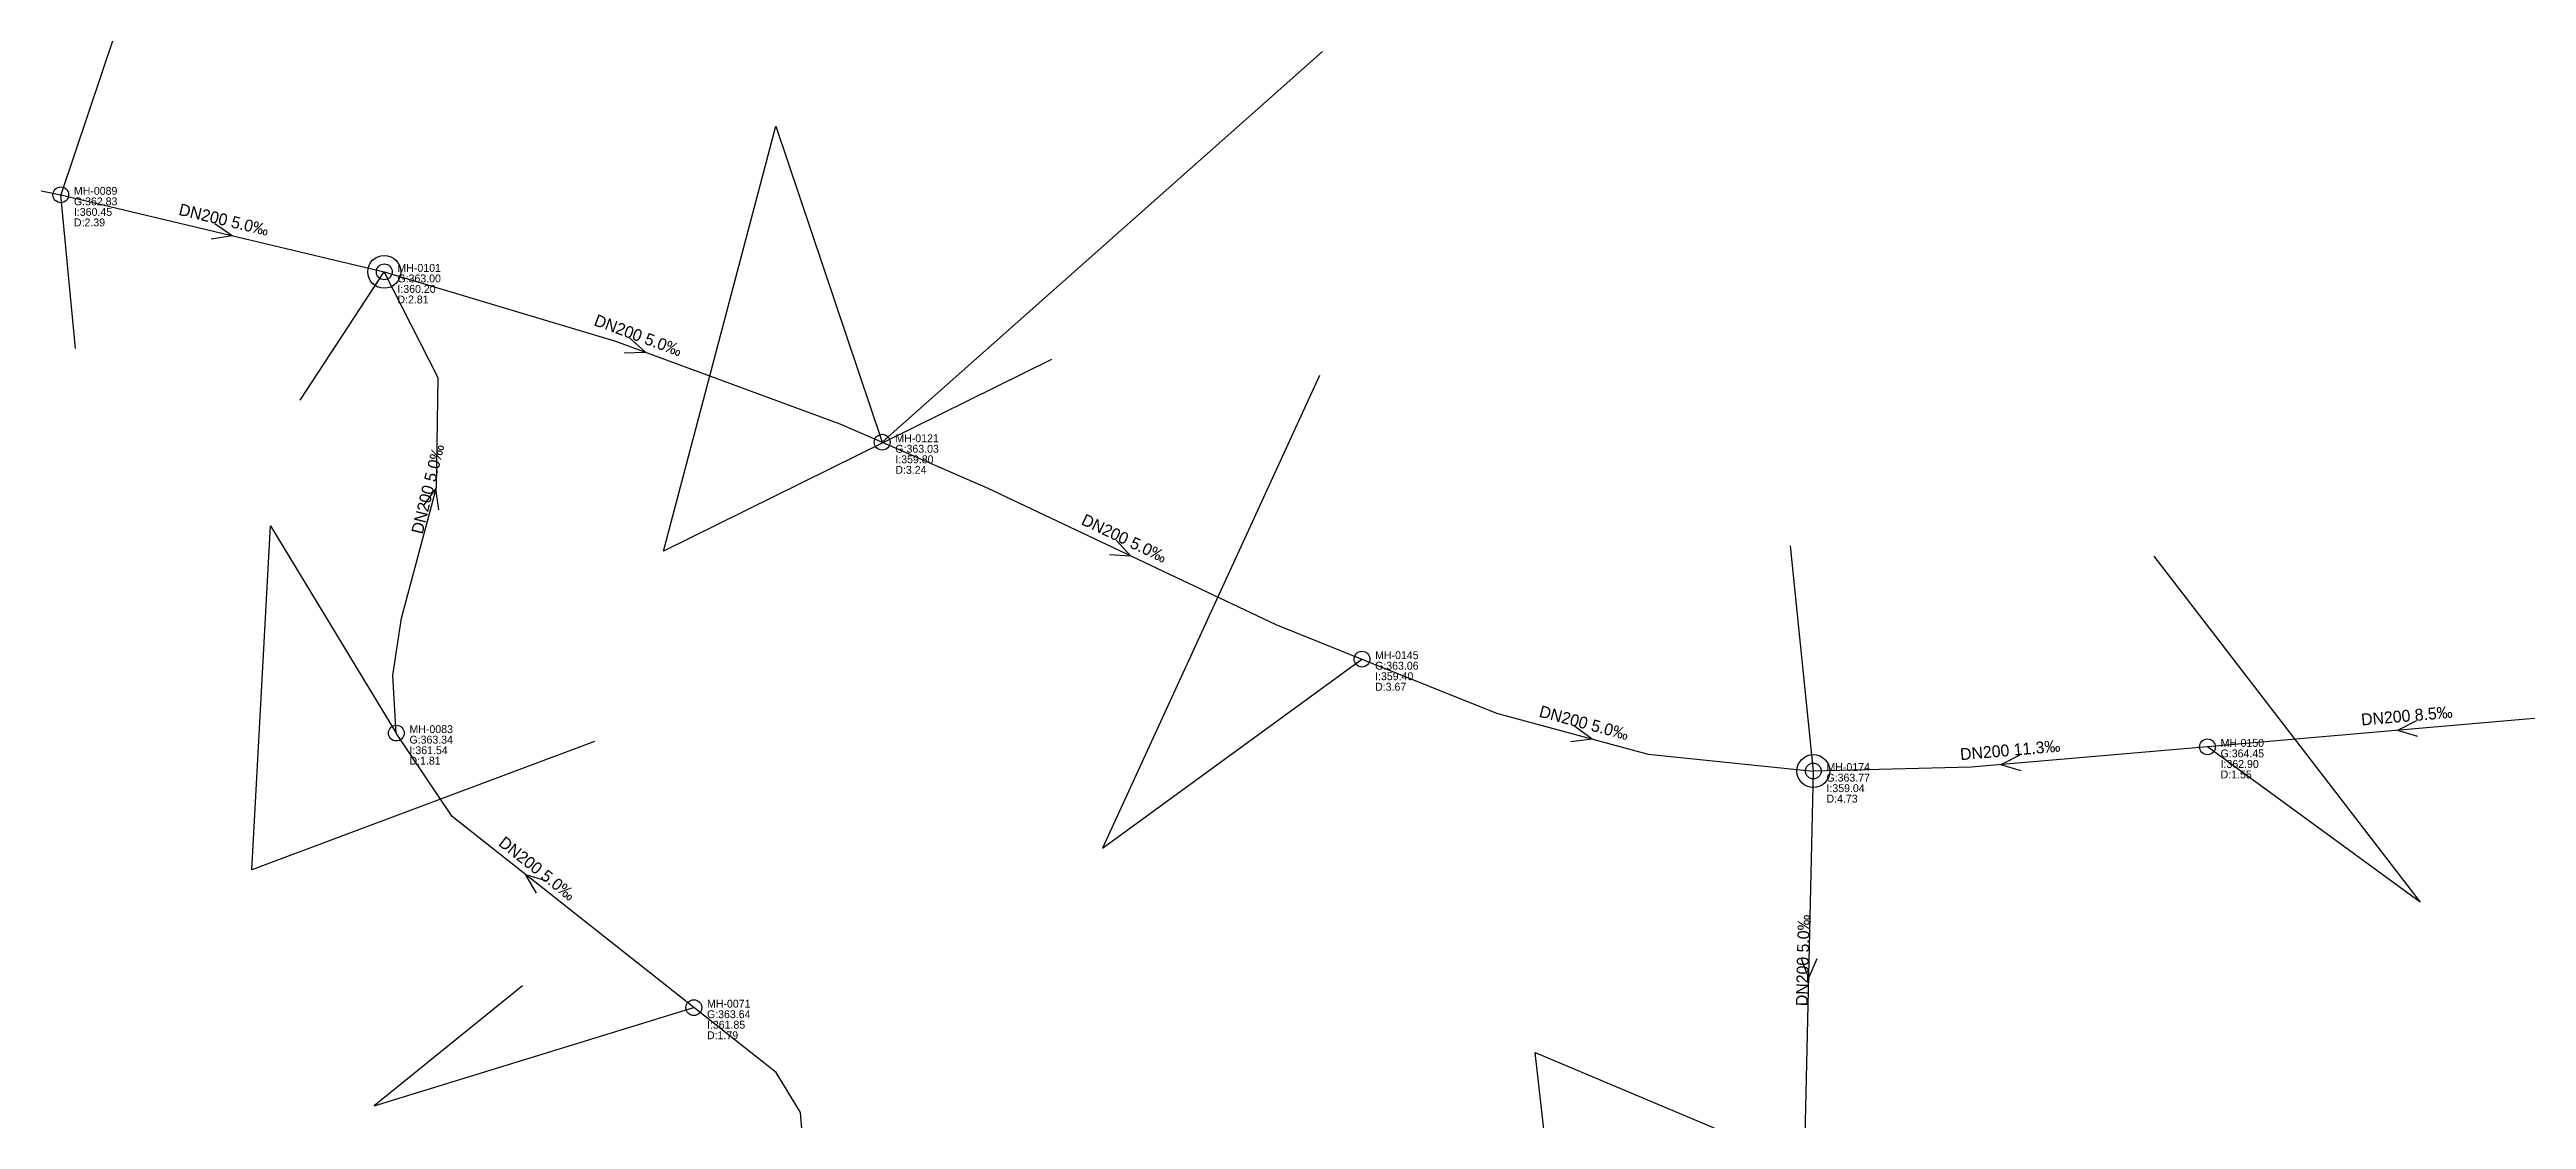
# Model space of a CAD drawing. Header units: metres. Extents: x 449900 to 451990, y 2566732 to 2570847.
# Drawn here: x 450375.9 to 450752.2, y 2570161.2 to 2570323.8 of the extents above; entities that cross this region are included whole.
import ezdxf
from ezdxf.enums import TextEntityAlignment as Align

# ---------------------------------------------------------------- set-up
doc = ezdxf.new("R2010")
doc.units = ezdxf.units.M
for name, color, linetype in [('SEW-DROP', 6, 'Continuous'), ('SEW-LABEL', 2, 'Continuous'), ('SEW-MH', 7, 'Continuous'), ('SEW-MH-LABEL', 8, 'Continuous'), ('SEW-PIPE-DN200', 3, 'Continuous'), ('SEW-RIDER', 8, 'Continuous')]:
    doc.layers.add(name, color=color, linetype=linetype)

msp = doc.modelspace()

# ---------------------------------------------------------------- linework, layer by layer
at = {"layer": 'SEW-DROP'}
for centre in [(450426.79, 2570289.97), (450643.85, 2570214.11)]:
    msp.add_circle(centre, 2.5, dxfattribs=at)
at = {"layer": 'SEW-LABEL'}
for p, q in [((450400.48, 2570295.01), (450403.68, 2570295.48)), ((450401.04, 2570297.34), (450403.68, 2570295.48)), ((450464.04, 2570279.92), (450466.45, 2570277.76)), ((450463.22, 2570277.67), (450466.45, 2570277.76)), ((450432.74, 2570254.39), (450434.63, 2570257.02)), ((450435.07, 2570253.82), (450434.63, 2570257.02)), ((450537.96, 2570249.2), (450540.16, 2570246.83)), ((450536.93, 2570247.03), (450540.16, 2570246.83)), ((450607.03, 2570218.61), (450610.24, 2570218.99)), ((450607.65, 2570220.93), (450610.24, 2570218.99)), ((450735.46, 2570221.75), (450732.57, 2570220.29)), ((450735.67, 2570219.36), (450732.57, 2570220.29)), ((450675.21, 2570216.53), (450672.33, 2570215.08)), ((450675.42, 2570214.14), (450672.33, 2570215.08)), ((450449.89, 2570195.53), (450448.28, 2570198.33)), ((450451.38, 2570197.42), (450448.28, 2570198.33)), ((450641.98, 2570185.64), (450643.11, 2570182.62)), ((450644.38, 2570185.59), (450643.11, 2570182.62))]:
    msp.add_line(p, q, dxfattribs=at)
at = {"layer": 'SEW-MH'}
for centre in [(450377.65, 2570301.68), (450426.79, 2570289.97), (450502.42, 2570264.08), (450575.29, 2570231.12), (450428.62, 2570219.88), (450703.71, 2570217.79), (450643.85, 2570214.11), (450473.81, 2570178.16)]:
    msp.add_circle(centre, 1.2, dxfattribs=at)
at = {"layer": 'SEW-PIPE-DN200'}
for points in [[(450396.21, 2570356.86), (450377.65, 2570301.68)], [(450359.36, 2570305.4), (450377.65, 2570301.68)], [(450377.65, 2570301.68), (450426.79, 2570289.97)], [(450426.79, 2570289.97), (450461.9, 2570279.44), (450496.01, 2570266.88), (450502.42, 2570264.08)], [(450428.62, 2570219.88), (450428.09, 2570228.62), (450429.41, 2570237.35), (450434.7, 2570257.19), (450434.97, 2570273.86), (450426.79, 2570289.97)], [(450502.42, 2570264.08), (450518.48, 2570257.08), (450562.22, 2570236.39), (450575.29, 2570231.12)], [(450575.29, 2570231.12), (450595.73, 2570222.89), (450618.78, 2570216.69), (450643.85, 2570214.11)], [(450764.43, 2570223.05), (450703.71, 2570217.79)], [(450473.81, 2570178.16), (450437.08, 2570207.18), (450428.62, 2570219.88), (450428.62, 2570219.88)], [(450703.71, 2570217.79), (450667.81, 2570214.69), (450643.85, 2570214.11)], [(450643.85, 2570214.11), (450642.45, 2570154.12)], [(450485.96, 2570115.53), (450490.53, 2570156.12), (450490, 2570162.21), (450486.3, 2570168.29), (450473.81, 2570178.16)]]:
    msp.add_lwpolyline(points, dxfattribs=at)
at = {"layer": 'SEW-RIDER'}
for points in [[(450569.32, 2570323.45), (450502.42, 2570264.08)], [(450528.13, 2570276.64), (450469.18, 2570247.53), (450486.24, 2570312.13), (450502.42, 2570264.08)], [(450379.89, 2570278.33), (450377.65, 2570301.68)], [(450413.99, 2570270.45), (450426.79, 2570289.97)], [(450568.85, 2570274.2), (450535.9, 2570202.41), (450575.29, 2570231.12)], [(450458.73, 2570218.59), (450406.67, 2570199.12), (450409.52, 2570251.37), (450428.62, 2570219.88)], [(450640.34, 2570248.32), (450643.85, 2570214.11)], [(450695.58, 2570246.76), (450736, 2570194.2), (450703.71, 2570217.79)], [(450447.79, 2570181.46), (450425.26, 2570163.23), (450473.81, 2570178.16)], [(450608.5, 2570157.83), (450604.86, 2570142.72), (450601.58, 2570171.32), (450642.45, 2570154.12)]]:
    msp.add_lwpolyline(points, dxfattribs=at)

# ---------------------------------------------------------------- texts
at = {"layer": 'SEW-LABEL'}
for s, rotation, p in [('DN200 5.0‰', -13.4018, (450402.22, 2570297.03)), ('DN200 5.0‰', -20.2106, (450465.04, 2570279.48)), ('DN200 5.0‰', 76.1535, (450434.27, 2570256.76)), ('DN200 5.0‰', -25.3195, (450538.8, 2570248.67)), ('DN200 5.0‰', -15.0581, (450608.79, 2570220.58)), ('DN200 8.5‰', 4.9449, (450734.07, 2570221.62)), ('DN200 11.3‰', 4.9449, (450673.82, 2570216.41)), ('DN200 5.0‰', 321.6799, (450449.46, 2570198.6)), ('DN200 5.0‰', 88.6595, (450643.15, 2570185.32))]:
    msp.add_text(s, height=1.8, rotation=rotation, dxfattribs=at).set_placement(p, align=Align.CENTER)
at = {"layer": 'SEW-MH-LABEL'}
for s, p in [('G:362.83', (450379.65, 2570300.08)), ('MH-0089', (450379.65, 2570301.68)), ('D:2.39', (450379.65, 2570296.88)), ('I:360.45', (450379.65, 2570298.48)), ('MH-0101', (450428.79, 2570289.97)), ('G:363.00', (450428.79, 2570288.37)), ('D:2.81', (450428.79, 2570285.17)), ('I:360.20', (450428.79, 2570286.77)), ('G:363.03', (450504.42, 2570262.48)), ('MH-0121', (450504.42, 2570264.08)), ('D:3.24', (450504.42, 2570259.28)), ('I:359.80', (450504.42, 2570260.88)), ('G:363.06', (450577.29, 2570229.52)), ('MH-0145', (450577.29, 2570231.12)), ('D:3.67', (450577.29, 2570226.32)), ('I:359.40', (450577.29, 2570227.92)), ('G:363.34', (450430.62, 2570218.28)), ('MH-0083', (450430.62, 2570219.88)), ('MH-0150', (450705.71, 2570217.79)), ('D:1.81', (450430.62, 2570215.08)), ('I:361.54', (450430.62, 2570216.68)), ('MH-0174', (450645.85, 2570214.11)), ('G:364.45', (450705.71, 2570216.19)), ('I:362.90', (450705.71, 2570214.59)), ('G:363.77', (450645.85, 2570212.51)), ('I:359.04', (450645.85, 2570210.91)), ('D:1.55', (450705.71, 2570212.99)), ('D:4.73', (450645.85, 2570209.31)), ('G:363.64', (450475.81, 2570176.56)), ('MH-0071', (450475.81, 2570178.16)), ('D:1.79', (450475.81, 2570173.36)), ('I:361.85', (450475.81, 2570174.96))]:
    msp.add_text(s, height=1.2, dxfattribs=at).set_placement(p)

doc.saveas('drawing.dxf')
